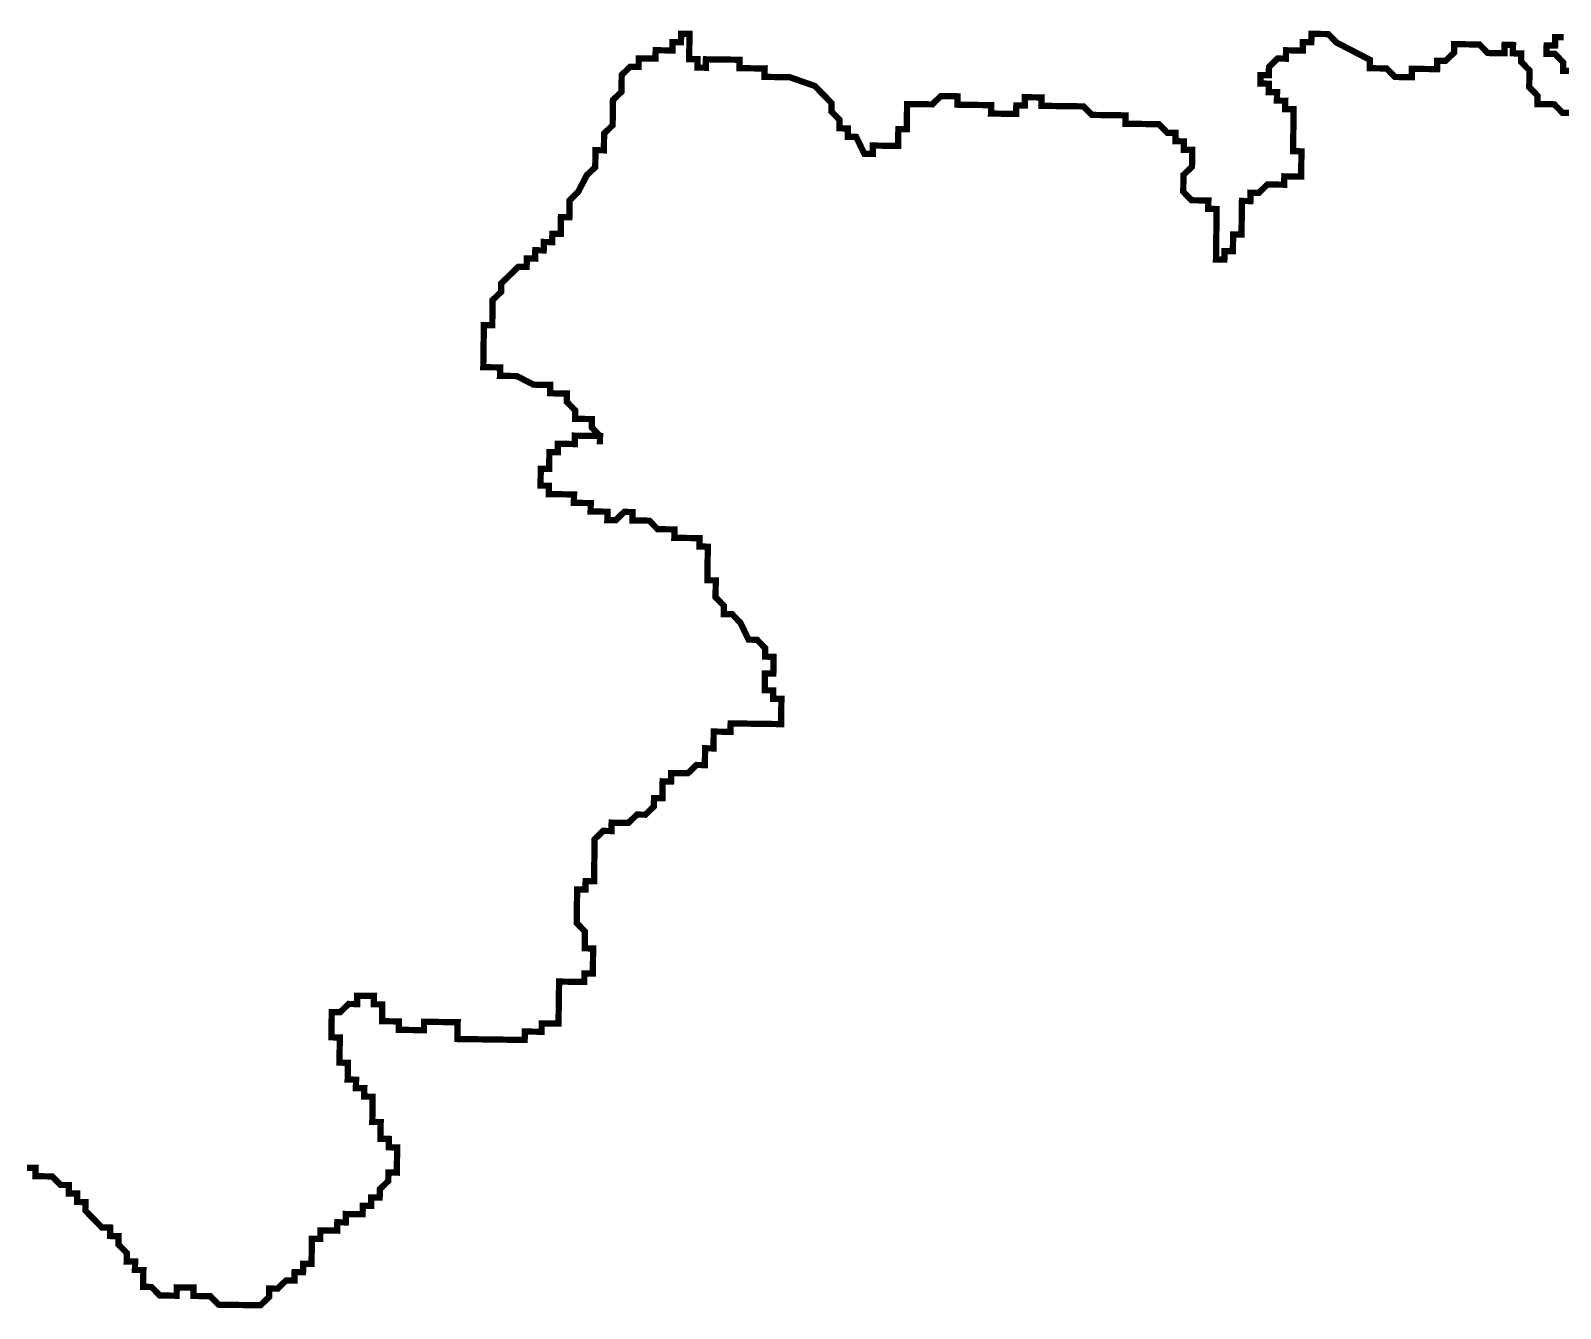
# Model space of a CAD drawing. Header units: metres. Extents: x 257673 to 289848, y 2129691 to 2228029.
# Drawn here: x 266177 to 266903, y 2163654 to 2164260 of the extents above; entities that cross this region are included whole.
import ezdxf

# ---------------------------------------------------------------- set-up
doc = ezdxf.new("R2010")
doc.units = ezdxf.units.M
doc.header["$MEASUREMENT"] = 0
doc.layers.add('HAZARDS LINE', color=1, linetype='Continuous')

msp = doc.modelspace()

# ---------------------------------------------------------------- linework, layer by layer
at = {"layer": 'HAZARDS LINE', "lineweight": 18}
for points in [[(266175.69, 2163720.78, 2.98, 2.98, 0), (266179.67, 2163720.73, 2.98, 2.98, 0), (266179.62, 2163716.74, 2.98, 2.98, 0), (266183.61, 2163716.69, 2.98, 2.98, 0), (266187.59, 2163716.63, 2.98, 2.98, 0), (266191.53, 2163712.59, 2.98, 2.98, 0), (266195.51, 2163712.54, 2.98, 2.98, 0), (266195.46, 2163708.55, 2.98, 2.98, 0), (266199.44, 2163708.5, 2.98, 2.98, 0), (266199.39, 2163704.51, 2.98, 2.98, 0), (266203.38, 2163704.46, 2.98, 2.98, 0), (266203.32, 2163700.47, 2.98, 2.98, 0), (266207.26, 2163696.43, 2.98, 2.98, 0), (266211.19, 2163692.39, 2.98, 2.98, 0), (266215.17, 2163692.34, 2.98, 2.98, 0), (266215.12, 2163688.35, 2.98, 2.98, 0), (266219.11, 2163688.3, 2.98, 2.98, 0), (266219.05, 2163684.31, 2.98, 2.98, 0), (266222.99, 2163680.27, 2.98, 2.98, 0), (266222.93, 2163676.28, 2.98, 2.98, 0), (266226.92, 2163676.23, 2.98, 2.98, 0), (266226.86, 2163672.24, 2.98, 2.98, 0), (266230.85, 2163672.19, 2.98, 2.98, 0), (266230.8, 2163668.2, 2.98, 2.98, 0), (266230.74, 2163664.22, 2.98, 2.98, 0), (266234.73, 2163664.16, 2.98, 2.98, 0), (266238.66, 2163660.12, 2.98, 2.98, 0), (266242.65, 2163660.07, 2.98, 2.98, 0), (266246.63, 2163660.02, 2.98, 2.98, 0), (266246.69, 2163664, 2.98, 2.98, 0), (266250.67, 2163663.95, 2.98, 2.98, 0), (266254.66, 2163663.9, 2.98, 2.98, 0), (266254.61, 2163659.91, 2.98, 2.98, 0), (266258.59, 2163659.85, 2.98, 2.98, 0), (266262.58, 2163659.8, 2.98, 2.98, 0), (266266.51, 2163655.76, 2.98, 2.98, 0), (266270.5, 2163655.71, 2.98, 2.98, 0), (266274.48, 2163655.65, 2.98, 2.98, 0), (266278.47, 2163655.6, 2.98, 2.98, 0), (266282.46, 2163655.55, 2.98, 2.98, 0), (266286.44, 2163655.49, 2.98, 2.98, 0), (266290.48, 2163659.43, 2.98, 2.98, 0), (266290.54, 2163663.41, 2.98, 2.98, 0), (266294.52, 2163663.36, 2.98, 2.98, 0), (266298.56, 2163667.29, 2.98, 2.98, 0), (266302.55, 2163667.24, 2.98, 2.98, 0), (266302.6, 2163671.23, 2.98, 2.98, 0), (266306.59, 2163671.17, 2.98, 2.98, 0), (266306.64, 2163675.16, 2.98, 2.98, 0), (266310.63, 2163675.1, 2.98, 2.98, 0), (266310.68, 2163679.09, 2.98, 2.98, 0), (266310.73, 2163683.08, 2.98, 2.98, 0), (266310.79, 2163687.07, 2.98, 2.98, 0), (266314.77, 2163687.01, 2.98, 2.98, 0), (266314.83, 2163691, 2.98, 2.98, 0), (266318.81, 2163690.94, 2.98, 2.98, 0), (266322.8, 2163690.89, 2.98, 2.98, 0), (266322.85, 2163694.88, 2.98, 2.98, 0), (266326.84, 2163694.82, 2.98, 2.98, 0), (266326.89, 2163698.81, 2.98, 2.98, 0), (266330.88, 2163698.76, 2.98, 2.98, 0), (266334.87, 2163698.7, 2.98, 2.98, 0), (266334.92, 2163702.69, 2.98, 2.98, 0), (266338.91, 2163702.64, 2.98, 2.98, 0), (266338.96, 2163706.62, 2.98, 2.98, 0), (266342.95, 2163706.57, 2.98, 2.98, 0), (266343, 2163710.56, 2.98, 2.98, 0), (266347.04, 2163714.49, 2.98, 2.98, 0), (266347.09, 2163718.48, 2.98, 2.98, 0), (266351.08, 2163718.42, 2.98, 2.98, 0), (266351.13, 2163722.41, 2.98, 2.98, 0), (266351.19, 2163726.4, 2.98, 2.98, 0), (266351.24, 2163730.38, 2.98, 2.98, 0), (266347.25, 2163730.44, 2.98, 2.98, 0), (266347.31, 2163734.42, 2.98, 2.98, 0), (266343.32, 2163734.48, 2.98, 2.98, 0), (266343.37, 2163738.46, 2.98, 2.98, 0), (266343.43, 2163742.45, 2.98, 2.98, 0), (266339.44, 2163742.51, 2.98, 2.98, 0), (266339.5, 2163746.49, 2.98, 2.98, 0), (266339.55, 2163750.48, 2.98, 2.98, 0), (266339.6, 2163754.47, 2.98, 2.98, 0), (266335.62, 2163754.52, 2.98, 2.98, 0), (266335.67, 2163758.51, 2.98, 2.98, 0), (266331.68, 2163758.56, 2.98, 2.98, 0), (266331.74, 2163762.55, 2.98, 2.98, 0), (266327.75, 2163762.6, 2.98, 2.98, 0), (266327.81, 2163766.59, 2.98, 2.98, 0), (266327.86, 2163770.57, 2.98, 2.98, 0), (266323.87, 2163770.63, 2.98, 2.98, 0), (266323.93, 2163774.61, 2.98, 2.98, 0), (266323.98, 2163778.6, 2.98, 2.98, 0), (266324.03, 2163782.59, 2.98, 2.98, 0), (266320.05, 2163782.64, 2.98, 2.98, 0), (266320.1, 2163786.63, 2.98, 2.98, 0), (266320.15, 2163790.61, 2.98, 2.98, 0), (266320.21, 2163794.6, 2.98, 2.98, 0), (266324.19, 2163794.55, 2.98, 2.98, 0), (266328.23, 2163798.48, 2.98, 2.98, 0), (266332.22, 2163798.43, 2.98, 2.98, 0), (266332.27, 2163802.41, 2.98, 2.98, 0), (266336.26, 2163802.36, 2.98, 2.98, 0), (266340.25, 2163802.31, 2.98, 2.98, 0), (266340.19, 2163798.32, 2.98, 2.98, 0), (266344.18, 2163798.27, 2.98, 2.98, 0), (266344.13, 2163794.28, 2.98, 2.98, 0), (266344.07, 2163790.29, 2.98, 2.98, 0), (266348.06, 2163790.24, 2.98, 2.98, 0), (266352.04, 2163790.19, 2.98, 2.98, 0), (266351.99, 2163786.2, 2.98, 2.98, 0), (266355.98, 2163786.15, 2.98, 2.98, 0), (266359.96, 2163786.09, 2.98, 2.98, 0), (266363.95, 2163786.04, 2.98, 2.98, 0), (266364, 2163790.02, 2.98, 2.98, 0), (266367.99, 2163789.97, 2.98, 2.98, 0), (266371.97, 2163789.92, 2.98, 2.98, 0), (266375.96, 2163789.86, 2.98, 2.98, 0), (266379.95, 2163789.81, 2.98, 2.98, 0), (266379.89, 2163785.82, 2.98, 2.98, 0), (266379.84, 2163781.84, 2.98, 2.98, 0), (266383.83, 2163781.78, 2.98, 2.98, 0), (266387.81, 2163781.73, 2.98, 2.98, 0), (266391.8, 2163781.68, 2.98, 2.98, 0), (266395.78, 2163781.62, 2.98, 2.98, 0), (266399.77, 2163781.57, 2.98, 2.98, 0), (266403.76, 2163781.52, 2.98, 2.98, 0), (266407.74, 2163781.46, 2.98, 2.98, 0), (266411.73, 2163781.41, 2.98, 2.98, 0), (266411.78, 2163785.39, 2.98, 2.98, 0), (266415.77, 2163785.34, 2.98, 2.98, 0), (266419.75, 2163785.29, 2.98, 2.98, 0), (266419.81, 2163789.27, 2.98, 2.98, 0), (266423.79, 2163789.22, 2.98, 2.98, 0), (266427.78, 2163789.17, 2.98, 2.98, 0), (266427.83, 2163793.15, 2.98, 2.98, 0), (266427.89, 2163797.14, 2.98, 2.98, 0), (266427.94, 2163801.13, 2.98, 2.98, 0), (266428, 2163805.11, 2.98, 2.98, 0), (266428.05, 2163809.1, 2.98, 2.98, 0), (266432.04, 2163809.05, 2.98, 2.98, 0), (266436.02, 2163808.99, 2.98, 2.98, 0), (266440.01, 2163808.94, 2.98, 2.98, 0), (266440.06, 2163812.93, 2.98, 2.98, 0), (266444.05, 2163812.87, 2.98, 2.98, 0), (266444.1, 2163816.86, 2.98, 2.98, 0), (266444.15, 2163820.85, 2.98, 2.98, 0), (266444.21, 2163824.83, 2.98, 2.98, 0), (266440.22, 2163824.89, 2.98, 2.98, 0), (266440.28, 2163828.87, 2.98, 2.98, 0), (266440.33, 2163832.86, 2.98, 2.98, 0), (266436.4, 2163836.9, 2.98, 2.98, 0), (266436.45, 2163840.89, 2.98, 2.98, 0), (266436.5, 2163844.88, 2.98, 2.98, 0), (266436.56, 2163848.86, 2.98, 2.98, 0), (266436.61, 2163852.85, 2.98, 2.98, 0), (266440.6, 2163852.8, 2.98, 2.98, 0), (266440.65, 2163856.78, 2.98, 2.98, 0), (266444.64, 2163856.73, 2.98, 2.98, 0), (266444.69, 2163860.72, 2.98, 2.98, 0), (266444.74, 2163864.7, 2.98, 2.98, 0), (266444.8, 2163868.69, 2.98, 2.98, 0), (266444.85, 2163872.68, 2.98, 2.98, 0), (266444.9, 2163876.66, 2.98, 2.98, 0), (266448.94, 2163880.6, 2.98, 2.98, 0), (266452.93, 2163880.54, 2.98, 2.98, 0), (266452.98, 2163884.53, 2.98, 2.98, 0), (266456.97, 2163884.47, 2.98, 2.98, 0), (266460.96, 2163884.42, 2.98, 2.98, 0), (266465, 2163888.35, 2.98, 2.98, 0), (266468.98, 2163888.3, 2.98, 2.98, 0), (266473.02, 2163892.23, 2.98, 2.98, 0), (266473.08, 2163896.22, 2.98, 2.98, 0), (266477.06, 2163896.17, 2.98, 2.98, 0), (266477.12, 2163900.15, 2.98, 2.98, 0), (266477.17, 2163904.14, 2.98, 2.98, 0), (266481.16, 2163904.09, 2.98, 2.98, 0), (266481.21, 2163908.07, 2.98, 2.98, 0), (266485.2, 2163908.02, 2.98, 2.98, 0), (266489.18, 2163907.97, 2.98, 2.98, 0), (266493.22, 2163911.9, 2.98, 2.98, 0), (266497.21, 2163911.85, 2.98, 2.98, 0), (266497.26, 2163915.83, 2.98, 2.98, 0), (266497.31, 2163919.82, 2.98, 2.98, 0), (266501.3, 2163919.77, 2.98, 2.98, 0), (266501.35, 2163923.75, 2.98, 2.98, 0), (266501.41, 2163927.74, 2.98, 2.98, 0), (266505.39, 2163927.69, 2.98, 2.98, 0), (266509.38, 2163927.63, 2.98, 2.98, 0), (266509.43, 2163931.62, 2.98, 2.98, 0), (266513.42, 2163931.57, 2.98, 2.98, 0), (266517.41, 2163931.51, 2.98, 2.98, 0), (266521.39, 2163931.46, 2.98, 2.98, 0), (266525.38, 2163931.41, 2.98, 2.98, 0), (266529.36, 2163931.35, 2.98, 2.98, 0), (266533.35, 2163931.3, 2.98, 2.98, 0), (266533.4, 2163935.28, 2.98, 2.98, 0), (266533.46, 2163939.27, 2.98, 2.98, 0), (266533.51, 2163943.26, 2.98, 2.98, 0), (266529.53, 2163943.31, 2.98, 2.98, 0), (266529.58, 2163947.3, 2.98, 2.98, 0), (266525.59, 2163947.35, 2.98, 2.98, 0), (266525.65, 2163951.34, 2.98, 2.98, 0), (266525.7, 2163955.33, 2.98, 2.98, 0), (266529.69, 2163955.27, 2.98, 2.98, 0), (266529.74, 2163959.26, 2.98, 2.98, 0), (266529.79, 2163963.25, 2.98, 2.98, 0), (266525.81, 2163963.3, 2.98, 2.98, 0), (266525.86, 2163967.29, 2.98, 2.98, 0), (266521.93, 2163971.33, 2.98, 2.98, 0), (266517.94, 2163971.38, 2.98, 2.98, 0), (266514.06, 2163979.41, 2.98, 2.98, 0), (266510.13, 2163983.45, 2.98, 2.98, 0), (266506.14, 2163983.5, 2.98, 2.98, 0), (266506.2, 2163987.49, 2.98, 2.98, 0), (266502.27, 2163991.53, 2.98, 2.98, 0), (266502.32, 2163995.52, 2.98, 2.98, 0), (266502.37, 2163999.5, 2.98, 2.98, 0), (266498.39, 2163999.56, 2.98, 2.98, 0), (266498.44, 2164003.54, 2.98, 2.98, 0), (266498.49, 2164007.53, 2.98, 2.98, 0), (266498.55, 2164011.52, 2.98, 2.98, 0), (266498.6, 2164015.5, 2.98, 2.98, 0), (266494.62, 2164015.56, 2.98, 2.98, 0), (266494.67, 2164019.54, 2.98, 2.98, 0), (266490.68, 2164019.6, 2.98, 2.98, 0), (266486.7, 2164019.65, 2.98, 2.98, 0), (266482.71, 2164019.7, 2.98, 2.98, 0), (266482.76, 2164023.69, 2.98, 2.98, 0), (266478.78, 2164023.74, 2.98, 2.98, 0), (266474.79, 2164023.8, 2.98, 2.98, 0), (266470.86, 2164027.84, 2.98, 2.98, 0), (266466.87, 2164027.89, 2.98, 2.98, 0), (266462.89, 2164027.95, 2.98, 2.98, 0), (266462.94, 2164031.93, 2.98, 2.98, 0), (266458.95, 2164031.99, 2.98, 2.98, 0), (266454.91, 2164028.05, 2.98, 2.98, 0), (266450.93, 2164028.11, 2.98, 2.98, 0), (266450.98, 2164032.09, 2.98, 2.98, 0), (266447, 2164032.15, 2.98, 2.98, 0), (266443.01, 2164032.2, 2.98, 2.98, 0), (266443.06, 2164036.19, 2.98, 2.98, 0), (266439.08, 2164036.24, 2.98, 2.98, 0), (266435.09, 2164036.29, 2.98, 2.98, 0), (266435.14, 2164040.28, 2.98, 2.98, 0), (266431.16, 2164040.33, 2.98, 2.98, 0), (266427.17, 2164040.39, 2.98, 2.98, 0), (266423.19, 2164040.44, 2.98, 2.98, 0), (266423.24, 2164044.43, 2.98, 2.98, 0), (266419.25, 2164044.48, 2.98, 2.98, 0), (266419.31, 2164048.47, 2.98, 2.98, 0), (266419.36, 2164052.46, 2.98, 2.98, 0), (266423.35, 2164052.4, 2.98, 2.98, 0), (266423.4, 2164056.39, 2.98, 2.98, 0), (266423.45, 2164060.38, 2.98, 2.98, 0), (266427.44, 2164060.32, 2.98, 2.98, 0), (266427.49, 2164064.31, 2.98, 2.98, 0), (266431.48, 2164064.26, 2.98, 2.98, 0), (266435.47, 2164064.2, 2.98, 2.98, 0), (266435.52, 2164068.19, 2.98, 2.98, 0), (266439.51, 2164068.14, 2.98, 2.98, 0), (266443.49, 2164068.08, 2.98, 2.98, 0), (266447.48, 2164068.03, 2.98, 2.98, 0), (266447.42, 2164064.04, 2.98, 2.98, 0), (266447.48, 2164068.03, 2.98, 2.98, 0), (266443.55, 2164072.07, 2.98, 2.98, 0), (266443.6, 2164076.06, 2.98, 2.98, 0), (266439.61, 2164076.11, 2.98, 2.98, 0), (266435.63, 2164076.16, 2.98, 2.98, 0), (266435.68, 2164080.15, 2.98, 2.98, 0), (266431.75, 2164084.19, 2.98, 2.98, 0), (266431.8, 2164088.18, 2.98, 2.98, 0), (266427.82, 2164088.23, 2.98, 2.98, 0), (266423.83, 2164088.28, 2.98, 2.98, 0), (266423.88, 2164092.27, 2.98, 2.98, 0), (266419.9, 2164092.32, 2.98, 2.98, 0), (266415.91, 2164092.38, 2.98, 2.98, 0), (266407.99, 2164096.47, 2.98, 2.98, 0), (266404.01, 2164096.52, 2.98, 2.98, 0), (266400.02, 2164096.58, 2.98, 2.98, 0), (266400.07, 2164100.57, 2.98, 2.98, 0), (266396.09, 2164100.62, 2.98, 2.98, 0), (266392.1, 2164100.67, 2.98, 2.98, 0), (266392.15, 2164104.66, 2.98, 2.98, 0), (266392.21, 2164108.65, 2.98, 2.98, 0), (266392.26, 2164112.63, 2.98, 2.98, 0), (266392.32, 2164116.62, 2.98, 2.98, 0), (266392.37, 2164120.61, 2.98, 2.98, 0), (266396.36, 2164120.55, 2.98, 2.98, 0), (266396.41, 2164124.54, 2.98, 2.98, 0), (266396.46, 2164128.53, 2.98, 2.98, 0), (266396.52, 2164132.51, 2.98, 2.98, 0), (266400.56, 2164136.45, 2.98, 2.98, 0), (266400.61, 2164140.43, 2.98, 2.98, 0), (266404.65, 2164144.37, 2.98, 2.98, 0), (266408.69, 2164148.3, 2.98, 2.98, 0), (266412.67, 2164148.25, 2.98, 2.98, 0), (266412.73, 2164152.23, 2.98, 2.98, 0), (266416.71, 2164152.18, 2.98, 2.98, 0), (266416.77, 2164156.17, 2.98, 2.98, 0), (266420.75, 2164156.11, 2.98, 2.98, 0), (266420.81, 2164160.1, 2.98, 2.98, 0), (266424.79, 2164160.05, 2.98, 2.98, 0), (266424.85, 2164164.03, 2.98, 2.98, 0), (266428.83, 2164163.98, 2.98, 2.98, 0), (266428.89, 2164167.97, 2.98, 2.98, 0), (266428.94, 2164171.95, 2.98, 2.98, 0), (266432.93, 2164171.9, 2.98, 2.98, 0), (266432.98, 2164175.89, 2.98, 2.98, 0), (266433.03, 2164179.87, 2.98, 2.98, 0), (266437.07, 2164183.81, 2.98, 2.98, 0), (266441.17, 2164191.73, 2.98, 2.98, 0), (266445.21, 2164195.66, 2.98, 2.98, 0), (266445.26, 2164199.65, 2.98, 2.98, 0), (266445.31, 2164203.63, 2.98, 2.98, 0), (266449.3, 2164203.58, 2.98, 2.98, 0), (266449.35, 2164207.57, 2.98, 2.98, 0), (266449.41, 2164211.55, 2.98, 2.98, 0), (266453.45, 2164215.49, 2.98, 2.98, 0), (266453.5, 2164219.47, 2.98, 2.98, 0), (266453.56, 2164223.46, 2.98, 2.98, 0), (266453.61, 2164227.45, 2.98, 2.98, 0), (266457.65, 2164231.38, 2.98, 2.98, 0), (266457.7, 2164235.37, 2.98, 2.98, 0), (266457.76, 2164239.35, 2.98, 2.98, 0), (266461.8, 2164243.29, 2.98, 2.98, 0), (266465.78, 2164243.23, 2.98, 2.98, 0), (266465.84, 2164247.22, 2.98, 2.98, 0), (266469.82, 2164247.17, 2.98, 2.98, 0), (266473.81, 2164247.11, 2.98, 2.98, 0), (266473.86, 2164251.1, 2.98, 2.98, 0), (266477.85, 2164251.04, 2.98, 2.98, 0), (266481.83, 2164250.99, 2.98, 2.98, 0), (266481.89, 2164254.98, 2.98, 2.98, 0), (266485.87, 2164254.92, 2.98, 2.98, 0), (266485.93, 2164258.91, 2.98, 2.98, 0), (266489.91, 2164258.86, 2.98, 2.98, 0), (266489.86, 2164254.87, 2.98, 2.98, 0), (266489.81, 2164250.88, 2.98, 2.98, 0), (266489.75, 2164246.9, 2.98, 2.98, 0), (266493.74, 2164246.84, 2.98, 2.98, 0), (266493.68, 2164242.86, 2.98, 2.98, 0), (266497.67, 2164242.8, 2.98, 2.98, 0), (266497.72, 2164246.79, 2.98, 2.98, 0), (266501.71, 2164246.74, 2.98, 2.98, 0), (266505.7, 2164246.68, 2.98, 2.98, 0), (266509.68, 2164246.63, 2.98, 2.98, 0), (266513.67, 2164246.58, 2.98, 2.98, 0), (266513.62, 2164242.59, 2.98, 2.98, 0), (266521.59, 2164242.48, 2.98, 2.98, 0), (266525.57, 2164242.43, 2.98, 2.98, 0), (266525.52, 2164238.44, 2.98, 2.98, 0), (266529.51, 2164238.39, 2.98, 2.98, 0), (266533.49, 2164238.33, 2.98, 2.98, 0), (266537.48, 2164238.28, 2.98, 2.98, 0), (266549.38, 2164234.13, 2.98, 2.98, 0), (266557.25, 2164226.05, 2.98, 2.98, 0), (266557.2, 2164222.07, 2.98, 2.98, 0), (266561.13, 2164218.02, 2.98, 2.98, 0), (266561.07, 2164214.04, 2.98, 2.98, 0), (266565.06, 2164213.98, 2.98, 2.98, 0), (266565.01, 2164210, 2.98, 2.98, 0), (266568.99, 2164209.94, 2.98, 2.98, 0), (266572.87, 2164201.92, 2.98, 2.98, 0), (266576.86, 2164201.86, 2.98, 2.98, 0), (266576.91, 2164205.85, 2.98, 2.98, 0), (266580.9, 2164205.8, 2.98, 2.98, 0), (266584.88, 2164205.74, 2.98, 2.98, 0), (266588.87, 2164205.69, 2.98, 2.98, 0), (266588.92, 2164209.68, 2.98, 2.98, 0), (266588.98, 2164213.66, 2.98, 2.98, 0), (266592.96, 2164213.61, 2.98, 2.98, 0), (266593.02, 2164217.6, 2.98, 2.98, 0), (266593.07, 2164221.58, 2.98, 2.98, 0), (266593.12, 2164225.57, 2.98, 2.98, 0), (266597.11, 2164225.52, 2.98, 2.98, 0), (266601.1, 2164225.46, 2.98, 2.98, 0), (266605.08, 2164225.41, 2.98, 2.98, 0), (266609.12, 2164229.34, 2.98, 2.98, 0), (266613.11, 2164229.29, 2.98, 2.98, 0), (266617.09, 2164229.23, 2.98, 2.98, 0), (266617.04, 2164225.25, 2.98, 2.98, 0), (266621.03, 2164225.19, 2.98, 2.98, 0), (266625.01, 2164225.14, 2.98, 2.98, 0), (266629, 2164225.09, 2.98, 2.98, 0), (266632.99, 2164225.03, 2.98, 2.98, 0), (266632.93, 2164221.05, 2.98, 2.98, 0), (266636.92, 2164220.99, 2.98, 2.98, 0), (266640.9, 2164220.94, 2.98, 2.98, 0), (266644.89, 2164220.89, 2.98, 2.98, 0), (266644.94, 2164224.87, 2.98, 2.98, 0), (266648.93, 2164224.82, 2.98, 2.98, 0), (266648.98, 2164228.81, 2.98, 2.98, 0), (266652.97, 2164228.75, 2.98, 2.98, 0), (266656.96, 2164228.7, 2.98, 2.98, 0), (266656.9, 2164224.71, 2.98, 2.98, 0), (266660.89, 2164224.66, 2.98, 2.98, 0), (266664.87, 2164224.6, 2.98, 2.98, 0), (266668.86, 2164224.55, 2.98, 2.98, 0), (266672.85, 2164224.5, 2.98, 2.98, 0), (266676.83, 2164224.44, 2.98, 2.98, 0), (266680.77, 2164220.4, 2.98, 2.98, 0), (266684.75, 2164220.35, 2.98, 2.98, 0), (266688.74, 2164220.3, 2.98, 2.98, 0), (266692.72, 2164220.24, 2.98, 2.98, 0), (266696.71, 2164220.19, 2.98, 2.98, 0), (266696.66, 2164216.2, 2.98, 2.98, 0), (266700.64, 2164216.15, 2.98, 2.98, 0), (266704.63, 2164216.1, 2.98, 2.98, 0), (266708.62, 2164216.04, 2.98, 2.98, 0), (266712.6, 2164215.99, 2.98, 2.98, 0), (266716.53, 2164211.95, 2.98, 2.98, 0), (266720.52, 2164211.89, 2.98, 2.98, 0), (266720.47, 2164207.91, 2.98, 2.98, 0), (266724.45, 2164207.85, 2.98, 2.98, 0), (266724.4, 2164203.87, 2.98, 2.98, 0), (266728.39, 2164203.81, 2.98, 2.98, 0), (266728.33, 2164199.83, 2.98, 2.98, 0), (266728.28, 2164195.84, 2.98, 2.98, 0), (266724.24, 2164191.91, 2.98, 2.98, 0), (266724.18, 2164187.92, 2.98, 2.98, 0), (266724.13, 2164183.93, 2.98, 2.98, 0), (266728.06, 2164179.89, 2.98, 2.98, 0), (266732.05, 2164179.84, 2.98, 2.98, 0), (266736.04, 2164179.79, 2.98, 2.98, 0), (266735.98, 2164175.8, 2.98, 2.98, 0), (266739.97, 2164175.75, 2.98, 2.98, 0), (266739.91, 2164171.76, 2.98, 2.98, 0), (266739.86, 2164167.77, 2.98, 2.98, 0), (266739.81, 2164163.78, 2.98, 2.98, 0), (266739.75, 2164159.8, 2.98, 2.98, 0), (266739.7, 2164155.81, 2.98, 2.98, 0), (266739.65, 2164151.82, 2.98, 2.98, 0), (266743.63, 2164151.77, 2.98, 2.98, 0), (266743.69, 2164155.76, 2.98, 2.98, 0), (266747.67, 2164155.7, 2.98, 2.98, 0), (266747.73, 2164159.69, 2.98, 2.98, 0), (266747.78, 2164163.68, 2.98, 2.98, 0), (266751.77, 2164163.62, 2.98, 2.98, 0), (266751.82, 2164167.61, 2.98, 2.98, 0), (266751.87, 2164171.6, 2.98, 2.98, 0), (266751.93, 2164175.58, 2.98, 2.98, 0), (266751.98, 2164179.57, 2.98, 2.98, 0), (266755.97, 2164179.52, 2.98, 2.98, 0), (266756.02, 2164183.5, 2.98, 2.98, 0), (266760.01, 2164183.45, 2.98, 2.98, 0), (266764.05, 2164187.38, 2.98, 2.98, 0), (266768.03, 2164187.33, 2.98, 2.98, 0), (266772.02, 2164187.28, 2.98, 2.98, 0), (266772.07, 2164191.26, 2.98, 2.98, 0), (266776.06, 2164191.21, 2.98, 2.98, 0), (266780.04, 2164191.16, 2.98, 2.98, 0), (266780.1, 2164195.14, 2.98, 2.98, 0), (266780.15, 2164199.13, 2.98, 2.98, 0), (266780.21, 2164203.12, 2.98, 2.98, 0), (266776.22, 2164203.17, 2.98, 2.98, 0), (266776.27, 2164207.16, 2.98, 2.98, 0), (266776.33, 2164211.14, 2.98, 2.98, 0), (266776.38, 2164215.13, 2.98, 2.98, 0), (266776.43, 2164219.12, 2.98, 2.98, 0), (266776.49, 2164223.1, 2.98, 2.98, 0), (266772.5, 2164223.16, 2.98, 2.98, 0), (266772.55, 2164227.14, 2.98, 2.98, 0), (266768.57, 2164227.2, 2.98, 2.98, 0), (266768.62, 2164231.18, 2.98, 2.98, 0), (266764.64, 2164231.24, 2.98, 2.98, 0), (266764.69, 2164235.23, 2.98, 2.98, 0), (266760.7, 2164235.28, 2.98, 2.98, 0), (266760.76, 2164239.27, 2.98, 2.98, 0), (266764.74, 2164239.21, 2.98, 2.98, 0), (266764.8, 2164243.2, 2.98, 2.98, 0), (266768.84, 2164247.13, 2.98, 2.98, 0), (266772.82, 2164247.08, 2.98, 2.98, 0), (266772.88, 2164251.07, 2.98, 2.98, 0), (266776.86, 2164251.01, 2.98, 2.98, 0), (266780.85, 2164250.96, 2.98, 2.98, 0), (266780.9, 2164254.94, 2.98, 2.98, 0), (266784.89, 2164254.89, 2.98, 2.98, 0), (266784.94, 2164258.88, 2.98, 2.98, 0), (266788.93, 2164258.82, 2.98, 2.98, 0), (266792.91, 2164258.77, 2.98, 2.98, 0), (266796.85, 2164254.73, 2.98, 2.98, 0), (266804.77, 2164250.64, 2.98, 2.98, 0), (266812.68, 2164246.54, 2.98, 2.98, 0), (266812.63, 2164242.56, 2.98, 2.98, 0), (266820.6, 2164242.45, 2.98, 2.98, 0), (266824.54, 2164238.41, 2.98, 2.98, 0), (266828.52, 2164238.35, 2.98, 2.98, 0), (266832.51, 2164238.3, 2.98, 2.98, 0), (266832.56, 2164242.29, 2.98, 2.98, 0), (266836.55, 2164242.23, 2.98, 2.98, 0), (266840.53, 2164242.18, 2.98, 2.98, 0), (266844.52, 2164242.13, 2.98, 2.98, 0), (266844.57, 2164246.11, 2.98, 2.98, 0), (266848.56, 2164246.06, 2.98, 2.98, 0), (266852.6, 2164249.99, 2.98, 2.98, 0), (266852.65, 2164253.98, 2.98, 2.98, 0), (266856.64, 2164253.93, 2.98, 2.98, 0), (266860.63, 2164253.87, 2.98, 2.98, 0), (266864.61, 2164253.82, 2.98, 2.98, 0), (266868.54, 2164249.78, 2.98, 2.98, 0), (266872.53, 2164249.73, 2.98, 2.98, 0), (266876.52, 2164249.67, 2.98, 2.98, 0), (266876.57, 2164253.66, 2.98, 2.98, 0), (266880.56, 2164253.6, 2.98, 2.98, 0), (266880.5, 2164249.62, 2.98, 2.98, 0), (266884.49, 2164249.56, 2.98, 2.98, 0), (266884.43, 2164245.58, 2.98, 2.98, 0), (266888.37, 2164241.54, 2.98, 2.98, 0), (266888.31, 2164237.55, 2.98, 2.98, 0), (266888.26, 2164233.56, 2.98, 2.98, 0), (266892.19, 2164229.52, 2.98, 2.98, 0), (266892.14, 2164225.54, 2.98, 2.98, 0), (266896.13, 2164225.48, 2.98, 2.98, 0), (266900.11, 2164225.43, 2.98, 2.98, 0), (266904.04, 2164221.39, 2.98, 2.98, 0), (266908.03, 2164221.34, 2.98, 2.98, 0)], [(266908.3, 2164241.27, 2.98, 2.98, 0), (266904.31, 2164241.32, 2.98, 2.98, 0), (266904.37, 2164245.31, 2.98, 2.98, 0), (266900.43, 2164249.35, 2.98, 2.98, 0), (266896.45, 2164249.4, 2.98, 2.98, 0), (266896.5, 2164253.39, 2.98, 2.98, 0), (266900.49, 2164253.34, 2.98, 2.98, 0), (266900.54, 2164257.32, 2.98, 2.98, 0), (266904.53, 2164257.27, 2.98, 2.98, 0)]]:
    msp.add_lwpolyline(points, format="xyseb", dxfattribs=at)

doc.saveas('drawing.dxf')
